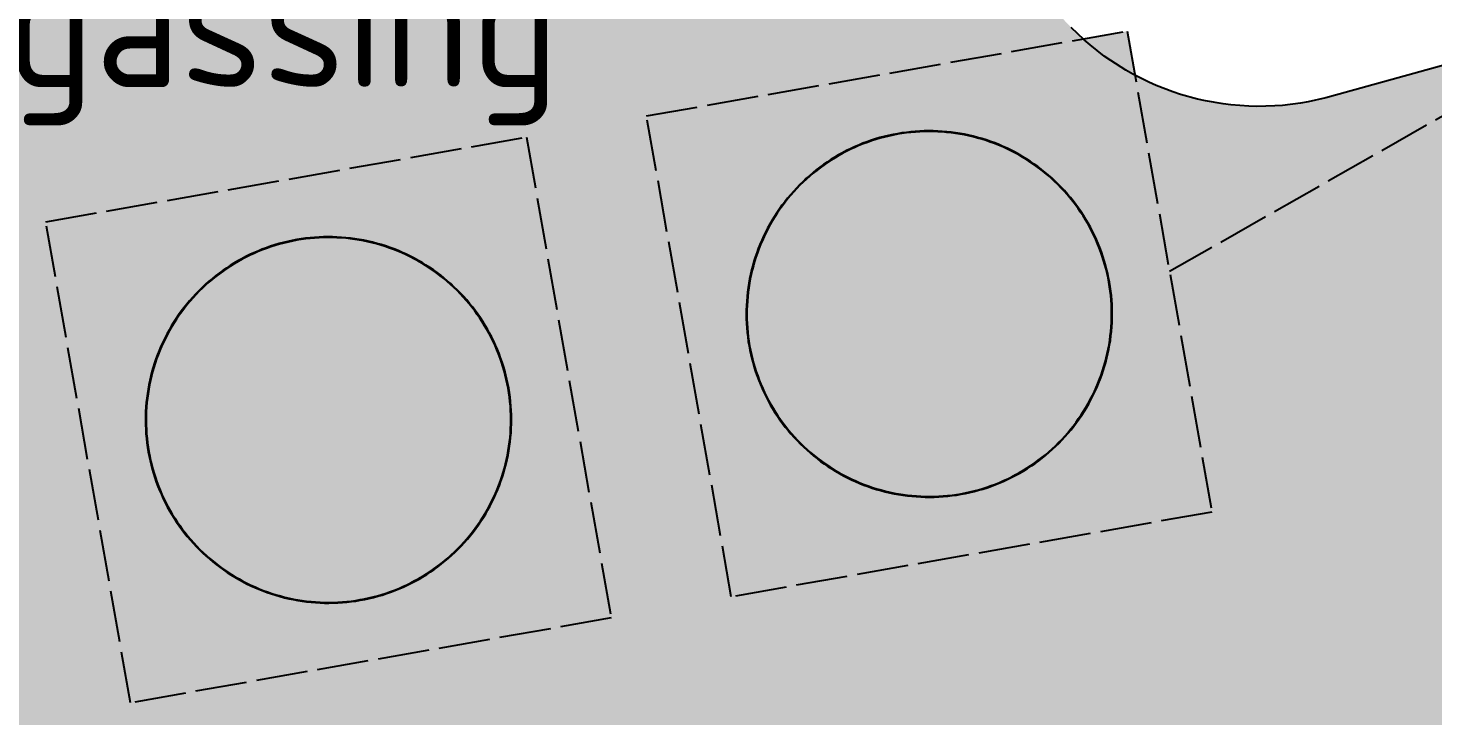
# Model space of a CAD drawing. Header units: metres. Extents: x 284000 to 318000, y 7632000 to 7666000.
# Drawn here: x 295981.3 to 296328, y 7647525.5 to 7647695.1 of the extents above; entities that cross this region are included whole.
import ezdxf
from ezdxf.enums import TextEntityAlignment as Align

# ---------------------------------------------------------------- set-up
doc = ezdxf.new("R2010")
doc.units = ezdxf.units.M
doc.header["$LTSCALE"] = 10
doc.linetypes.add('DASHED', pattern=[1.524, 1.27, -0.254])
for name, color, linetype in [('HV-D-OPSLAG', 51, 'Continuous'), ('HV-LEIDING', 1, 'Continuous'), ('HV-LNG', 1, 'Continuous'), ('HV-ONDERGROND', 8, 'Continuous'), ('HV-TEKST-02', 7, 'Continuous')]:
    doc.layers.add(name, color=color, linetype=linetype)
doc.styles.add('NLCS-ISO', font='NLCS-ISO.ttf')
picture_1 = doc.add_image_def('image1.jpg', size_in_pixel=(3400, 3400))

msp = doc.modelspace()

# ---------------------------------------------------------------- hatches: boundary and pattern name
at = {"layer": 'HV-D-OPSLAG', "true_color": 0xf1faee, "transparency": 33554534}
h = msp.add_hatch(color=51, dxfattribs=at)
h.dxf.hatch_style = 1
h.paths.add_polyline_path([(296252.54, 7647694.35), (296273.45, 7647575.76), (296154.86, 7647554.85), (296133.95, 7647673.44)])
h = msp.add_hatch(color=51, dxfattribs=at)
h.dxf.hatch_style = 1
h.paths.add_polyline_path([(296248.17, 7647632.44), (296247.96, 7647633.53), (296247.73, 7647634.61), (296247.47, 7647635.69), (296247.19, 7647636.76), (296246.88, 7647637.82), (296246.54, 7647638.88), (296246.17, 7647639.93), (296245.79, 7647640.97), (296245.37, 7647641.99), (296244.93, 7647643.01), (296244.47, 7647644.02), (296243.98, 7647645.01), (296243.47, 7647645.99), (296242.93, 7647646.96), (296242.37, 7647647.92), (296241.78, 7647648.86), (296241.18, 7647649.79), (296240.55, 7647650.7), (296239.9, 7647651.6), (296239.22, 7647652.48), (296238.53, 7647653.34), (296237.81, 7647654.19), (296237.07, 7647655.02), (296236.32, 7647655.83), (296235.54, 7647656.62), (296234.75, 7647657.39), (296233.93, 7647658.14), (296233.1, 7647658.87), (296232.25, 7647659.58), (296231.38, 7647660.27), (296230.5, 7647660.94), (296229.6, 7647661.59), (296228.68, 7647662.21), (296227.75, 7647662.82), (296226.81, 7647663.39), (296225.85, 7647663.95), (296224.88, 7647664.48), (296223.89, 7647664.99), (296222.89, 7647665.47), (296221.89, 7647665.93), (296220.87, 7647666.37), (296219.84, 7647666.77), (296218.8, 7647667.16), (296217.75, 7647667.52), (296216.69, 7647667.85), (296215.62, 7647668.15), (296214.55, 7647668.43), (296213.47, 7647668.69), (296212.39, 7647668.91), (296211.3, 7647669.11), (296210.2, 7647669.29), (296209.1, 7647669.43), (296208, 7647669.55), (296206.9, 7647669.64), (296205.79, 7647669.71), (296204.68, 7647669.75), (296203.57, 7647669.76), (296202.47, 7647669.74), (296201.36, 7647669.7), (296200.25, 7647669.62), (296199.15, 7647669.53), (296198.05, 7647669.4), (296196.95, 7647669.25), (296195.86, 7647669.07), (296194.77, 7647668.86), (296193.68, 7647668.63), (296192.61, 7647668.37), (296191.54, 7647668.09), (296190.47, 7647667.78), (296189.42, 7647667.44), (296188.37, 7647667.07), (296187.33, 7647666.69), (296186.3, 7647666.27), (296185.29, 7647665.83), (296184.28, 7647665.37), (296183.28, 7647664.88), (296182.3, 7647664.37), (296181.33, 7647663.83), (296180.38, 7647663.27), (296179.43, 7647662.68), (296178.51, 7647662.08), (296177.6, 7647661.45), (296176.7, 7647660.8), (296175.82, 7647660.12), (296174.96, 7647659.43), (296174.11, 7647658.71), (296173.28, 7647657.98), (296172.47, 7647657.22), (296171.68, 7647656.44), (296170.91, 7647655.65), (296170.16, 7647654.83), (296169.42, 7647654), (296168.71, 7647653.15), (296168.02, 7647652.28), (296167.35, 7647651.4), (296166.71, 7647650.5), (296166.08, 7647649.58), (296165.48, 7647648.65), (296164.9, 7647647.71), (296164.35, 7647646.75), (296163.81, 7647645.78), (296163.31, 7647644.79), (296162.82, 7647643.79), (296162.36, 7647642.79), (296161.93, 7647641.77), (296161.52, 7647640.74), (296161.14, 7647639.7), (296160.78, 7647638.65), (296160.45, 7647637.59), (296160.14, 7647636.52), (296159.86, 7647635.45), (296159.61, 7647634.37), (296159.38, 7647633.29), (296159.18, 7647632.2), (296159.01, 7647631.1), (296158.87, 7647630), (296158.75, 7647628.9), (296158.65, 7647627.8), (296158.59, 7647626.69), (296158.55, 7647625.58), (296158.54, 7647624.48), (296158.56, 7647623.37), (296158.6, 7647622.26), (296158.67, 7647621.15), (296158.77, 7647620.05), (296158.9, 7647618.95), (296159.05, 7647617.85), (296159.23, 7647616.76), (296159.43, 7647615.67), (296159.66, 7647614.58), (296159.92, 7647613.51), (296160.21, 7647612.44), (296160.52, 7647611.37), (296160.86, 7647610.32), (296161.22, 7647609.27), (296161.61, 7647608.23), (296162.03, 7647607.2), (296162.46, 7647606.19), (296162.93, 7647605.18), (296163.42, 7647604.19), (296163.93, 7647603.2), (296164.47, 7647602.23), (296165.03, 7647601.28), (296165.61, 7647600.34), (296166.22, 7647599.41), (296166.85, 7647598.5), (296167.5, 7647597.6), (296168.17, 7647596.72), (296168.87, 7647595.86), (296169.58, 7647595.01), (296170.32, 7647594.18), (296171.08, 7647593.37), (296171.85, 7647592.58), (296172.65, 7647591.81), (296173.46, 7647591.06), (296174.3, 7647590.32), (296175.15, 7647589.61), (296176.01, 7647588.92), (296176.9, 7647588.25), (296177.8, 7647587.61), (296178.71, 7647586.98), (296179.64, 7647586.38), (296180.59, 7647585.8), (296181.55, 7647585.25), (296182.52, 7647584.72), (296183.5, 7647584.21), (296184.5, 7647583.72), (296185.51, 7647583.27), (296186.53, 7647582.83), (296187.56, 7647582.42), (296188.6, 7647582.04), (296189.65, 7647581.68), (296190.71, 7647581.35), (296191.77, 7647581.04), (296192.85, 7647580.76), (296193.92, 7647580.51), (296195.01, 7647580.28), (296196.1, 7647580.08), (296197.19, 7647579.91), (296198.29, 7647579.77), (296199.39, 7647579.65), (296200.5, 7647579.55), (296201.61, 7647579.49), (296202.71, 7647579.45), (296203.82, 7647579.44), (296204.93, 7647579.46), (296206.04, 7647579.5), (296207.14, 7647579.57), (296208.25, 7647579.67), (296209.35, 7647579.8), (296210.45, 7647579.95), (296211.54, 7647580.13), (296212.63, 7647580.33), (296213.71, 7647580.57), (296214.79, 7647580.82), (296215.86, 7647581.11), (296216.92, 7647581.42), (296217.98, 7647581.76), (296219.03, 7647582.12), (296220.06, 7647582.51), (296221.09, 7647582.93), (296222.11, 7647583.37), (296223.12, 7647583.83), (296224.11, 7647584.32), (296225.09, 7647584.83), (296226.06, 7647585.37), (296227.02, 7647585.93), (296227.96, 7647586.51), (296228.89, 7647587.12), (296229.8, 7647587.75), (296230.7, 7647588.4), (296231.58, 7647589.07), (296232.44, 7647589.77), (296233.29, 7647590.49), (296234.12, 7647591.22), (296234.93, 7647591.98), (296235.72, 7647592.75), (296236.49, 7647593.55), (296237.24, 7647594.36), (296237.97, 7647595.2), (296238.68, 7647596.05), (296239.37, 7647596.91), (296240.04, 7647597.8), (296240.69, 7647598.7), (296241.31, 7647599.61), (296241.92, 7647600.54), (296242.49, 7647601.49), (296243.05, 7647602.45), (296243.58, 7647603.42), (296244.09, 7647604.41), (296244.57, 7647605.4), (296245.03, 7647606.41), (296245.47, 7647607.43), (296245.87, 7647608.46), (296246.26, 7647609.5), (296246.61, 7647610.55), (296246.95, 7647611.61), (296247.25, 7647612.67), (296247.53, 7647613.75), (296247.79, 7647614.82), (296248.01, 7647615.91), (296248.21, 7647617), (296248.38, 7647618.09), (296248.53, 7647619.19), (296248.65, 7647620.29), (296248.74, 7647621.4), (296248.81, 7647622.51), (296248.84, 7647623.61), (296248.86, 7647624.72), (296248.84, 7647625.83), (296248.79, 7647626.94), (296248.72, 7647628.04), (296248.63, 7647629.15), (296248.5, 7647630.25), (296248.35, 7647631.35)])
h = msp.add_hatch(color=51, dxfattribs=at)
h.dxf.hatch_style = 1
h.paths.add_polyline_path([(296104.3, 7647668.21), (296125.21, 7647549.62), (296006.62, 7647528.71), (295985.71, 7647647.3)])
h = msp.add_hatch(color=51, dxfattribs=at)
h.dxf.hatch_style = 1
h.paths.add_polyline_path([(296099.93, 7647606.3), (296099.73, 7647607.39), (296099.49, 7647608.47), (296099.23, 7647609.55), (296098.95, 7647610.62), (296098.64, 7647611.69), (296098.3, 7647612.74), (296097.94, 7647613.79), (296097.55, 7647614.83), (296097.13, 7647615.85), (296096.69, 7647616.87), (296096.23, 7647617.88), (296095.74, 7647618.87), (296095.23, 7647619.86), (296094.69, 7647620.83), (296094.13, 7647621.78), (296093.55, 7647622.72), (296092.94, 7647623.65), (296092.31, 7647624.56), (296091.66, 7647625.46), (296090.98, 7647626.34), (296090.29, 7647627.2), (296089.57, 7647628.05), (296088.84, 7647628.88), (296088.08, 7647629.69), (296087.3, 7647630.48), (296086.51, 7647631.25), (296085.69, 7647632), (296084.86, 7647632.73), (296084.01, 7647633.45), (296083.15, 7647634.14), (296082.26, 7647634.8), (296081.36, 7647635.45), (296080.45, 7647636.08), (296079.51, 7647636.68), (296078.57, 7647637.26), (296077.61, 7647637.81), (296076.64, 7647638.34), (296075.65, 7647638.85), (296074.66, 7647639.33), (296073.65, 7647639.79), (296072.63, 7647640.23), (296071.6, 7647640.64), (296070.56, 7647641.02), (296069.51, 7647641.38), (296068.45, 7647641.71), (296067.39, 7647642.01), (296066.31, 7647642.29), (296065.23, 7647642.55), (296064.15, 7647642.77), (296063.06, 7647642.97), (296061.96, 7647643.15), (296060.87, 7647643.29), (296059.76, 7647643.41), (296058.66, 7647643.5), (296057.55, 7647643.57), (296056.45, 7647643.61), (296055.34, 7647643.62), (296054.23, 7647643.6), (296053.12, 7647643.56), (296052.02, 7647643.49), (296050.91, 7647643.39), (296049.81, 7647643.26), (296048.71, 7647643.11), (296047.62, 7647642.93), (296046.53, 7647642.73), (296045.45, 7647642.49), (296044.37, 7647642.23), (296043.3, 7647641.95), (296042.23, 7647641.64), (296041.18, 7647641.3), (296040.13, 7647640.94), (296039.09, 7647640.55), (296038.07, 7647640.13), (296037.05, 7647639.69), (296036.04, 7647639.23), (296035.05, 7647638.74), (296034.06, 7647638.23), (296033.09, 7647637.69), (296032.14, 7647637.13), (296031.2, 7647636.55), (296030.27, 7647635.94), (296029.36, 7647635.31), (296028.46, 7647634.66), (296027.58, 7647633.98), (296026.72, 7647633.29), (296025.87, 7647632.57), (296025.04, 7647631.84), (296024.23, 7647631.08), (296023.44, 7647630.3), (296022.67, 7647629.51), (296021.92, 7647628.69), (296021.19, 7647627.86), (296020.47, 7647627.01), (296019.78, 7647626.15), (296019.12, 7647625.26), (296018.47, 7647624.36), (296017.84, 7647623.45), (296017.24, 7647622.52), (296016.66, 7647621.57), (296016.11, 7647620.61), (296015.58, 7647619.64), (296015.07, 7647618.65), (296014.59, 7647617.66), (296014.13, 7647616.65), (296013.69, 7647615.63), (296013.28, 7647614.6), (296012.9, 7647613.56), (296012.54, 7647612.51), (296012.21, 7647611.45), (296011.91, 7647610.39), (296011.63, 7647609.31), (296011.37, 7647608.23), (296011.15, 7647607.15), (296010.95, 7647606.06), (296010.77, 7647604.96), (296010.63, 7647603.87), (296010.51, 7647602.76), (296010.42, 7647601.66), (296010.35, 7647600.55), (296010.31, 7647599.45), (296010.3, 7647598.34), (296010.32, 7647597.23), (296010.36, 7647596.12), (296010.43, 7647595.02), (296010.53, 7647593.91), (296010.66, 7647592.81), (296010.81, 7647591.71), (296010.99, 7647590.62), (296011.19, 7647589.53), (296011.43, 7647588.45), (296011.69, 7647587.37), (296011.97, 7647586.3), (296012.28, 7647585.23), (296012.62, 7647584.18), (296012.98, 7647583.13), (296013.37, 7647582.09), (296013.79, 7647581.07), (296014.23, 7647580.05), (296014.69, 7647579.04), (296015.18, 7647578.05), (296015.69, 7647577.06), (296016.23, 7647576.09), (296016.79, 7647575.14), (296017.37, 7647574.2), (296017.98, 7647573.27), (296018.61, 7647572.36), (296019.26, 7647571.46), (296019.94, 7647570.58), (296020.63, 7647569.72), (296021.35, 7647568.87), (296022.08, 7647568.04), (296022.84, 7647567.23), (296023.62, 7647566.44), (296024.41, 7647565.67), (296025.23, 7647564.92), (296026.06, 7647564.19), (296026.91, 7647563.47), (296027.77, 7647562.78), (296028.66, 7647562.12), (296029.56, 7647561.47), (296030.47, 7647560.84), (296031.4, 7647560.24), (296032.35, 7647559.66), (296033.31, 7647559.11), (296034.28, 7647558.58), (296035.27, 7647558.07), (296036.26, 7647557.59), (296037.27, 7647557.13), (296038.29, 7647556.69), (296039.32, 7647556.28), (296040.36, 7647555.9), (296041.41, 7647555.54), (296042.47, 7647555.21), (296043.53, 7647554.91), (296044.61, 7647554.63), (296045.69, 7647554.37), (296046.77, 7647554.15), (296047.86, 7647553.95), (296048.96, 7647553.77), (296050.05, 7647553.63), (296051.16, 7647553.51), (296052.26, 7647553.42), (296053.37, 7647553.35), (296054.47, 7647553.31), (296055.58, 7647553.3), (296056.69, 7647553.32), (296057.8, 7647553.36), (296058.9, 7647553.43), (296060.01, 7647553.53), (296061.11, 7647553.66), (296062.21, 7647553.81), (296063.3, 7647553.99), (296064.39, 7647554.19), (296065.47, 7647554.43), (296066.55, 7647554.69), (296067.62, 7647554.97), (296068.69, 7647555.28), (296069.74, 7647555.62), (296070.79, 7647555.98), (296071.83, 7647556.37), (296072.85, 7647556.79), (296073.87, 7647557.23), (296074.88, 7647557.69), (296075.87, 7647558.18), (296076.86, 7647558.69), (296077.83, 7647559.23), (296078.78, 7647559.79), (296079.72, 7647560.37), (296080.65, 7647560.98), (296081.56, 7647561.61), (296082.46, 7647562.26), (296083.34, 7647562.94), (296084.2, 7647563.63), (296085.05, 7647564.35), (296085.88, 7647565.08), (296086.69, 7647565.84), (296087.48, 7647566.62), (296088.25, 7647567.41), (296089, 7647568.23), (296089.73, 7647569.06), (296090.45, 7647569.91), (296091.14, 7647570.77), (296091.8, 7647571.66), (296092.45, 7647572.56), (296093.08, 7647573.47), (296093.68, 7647574.41), (296094.26, 7647575.35), (296094.81, 7647576.31), (296095.34, 7647577.28), (296095.85, 7647578.27), (296096.33, 7647579.26), (296096.79, 7647580.27), (296097.23, 7647581.29), (296097.64, 7647582.32), (296098.02, 7647583.36), (296098.38, 7647584.41), (296098.71, 7647585.47), (296099.01, 7647586.53), (296099.29, 7647587.61), (296099.55, 7647588.69), (296099.77, 7647589.77), (296099.97, 7647590.86), (296100.15, 7647591.96), (296100.29, 7647593.05), (296100.41, 7647594.16), (296100.5, 7647595.26), (296100.57, 7647596.37), (296100.61, 7647597.47), (296100.62, 7647598.58), (296100.6, 7647599.69), (296100.56, 7647600.8), (296100.49, 7647601.9), (296100.39, 7647603.01), (296100.26, 7647604.11), (296100.11, 7647605.21)])
at = {"layer": 'HV-LNG', "true_color": 0xef233c, "transparency": 33554534}
h = msp.add_hatch(color=1, dxfattribs=at)
h.dxf.hatch_style = 1
h.paths.add_polyline_path([(296446.75, 7648095.43), (295458.5, 7647921.17), (295559.57, 7647347.98), (296547.82, 7647522.24), (296510.18, 7647735.71), (296302.48, 7647678.14), (296301.52, 7647677.9), (296297.21, 7647676.93), (296295.27, 7647676.6), (296290.89, 7647676.05), (296288.93, 7647675.91), (296284.51, 7647675.8), (296282.54, 7647675.85), (296278.14, 7647676.17), (296276.18, 7647676.41), (296271.83, 7647677.16), (296269.91, 7647677.59), (296265.65, 7647678.77), (296263.78, 7647679.39), (296259.66, 7647680.97), (296257.86, 7647681.77), (296253.92, 7647683.76), (296252.2, 7647684.73), (296248.47, 7647687.09), (296246.86, 7647688.22), (296243.38, 7647690.94), (296241.89, 7647692.22), (296238.69, 7647695.27), (296237.33, 7647696.69), (296234.44, 7647700.03), (296233.23, 7647701.59), (296230.69, 7647705.2), (296229.63, 7647706.86), (296227.45, 7647710.7), (296226.57, 7647712.46), (296224.78, 7647716.5), (296224.07, 7647718.33), (296222.68, 7647722.53), (296222.15, 7647724.42), (296221.18, 7647728.73), (296220.85, 7647730.67), (296220.3, 7647735.06), (296220.16, 7647737.02), (296220.05, 7647741.43), (296220.09, 7647743.4), (296220.42, 7647747.81), (296220.66, 7647749.76), (296221.41, 7647754.11), (296221.84, 7647756.04), (296223.02, 7647760.29), (296223.64, 7647762.16), (296225.22, 7647766.28), (296226.02, 7647768.08), (296228, 7647772.03), (296228.97, 7647773.74), (296231.34, 7647777.48), (296232.47, 7647779.09), (296235.18, 7647782.57), (296236.47, 7647784.06), (296239.51, 7647787.26), (296240.94, 7647788.62), (296244.28, 7647791.51), (296245.83, 7647792.72), (296249.44, 7647795.26), (296251.11, 7647796.32), (296254.95, 7647798.49), (296256.71, 7647799.38), (296260.74, 7647801.17), (296262.58, 7647801.88), (296266.77, 7647803.27), (296267.72, 7647803.56), (296487.48, 7647864.47)])
h = msp.add_hatch(color=1, dxfattribs=at)
h.dxf.hatch_style = 1
h.paths.add_polyline_path([(296248.01, 7647632.41), (296247.81, 7647633.5), (296247.58, 7647634.58), (296247.32, 7647635.65), (296247.04, 7647636.72), (296246.72, 7647637.78), (296246.39, 7647638.83), (296246.03, 7647639.87), (296245.64, 7647640.91), (296245.23, 7647641.93), (296244.79, 7647642.95), (296244.32, 7647643.95), (296243.84, 7647644.94), (296243.33, 7647645.92), (296242.79, 7647646.89), (296242.23, 7647647.84), (296241.65, 7647648.78), (296241.05, 7647649.7), (296240.42, 7647650.61), (296239.77, 7647651.5), (296239.1, 7647652.38), (296238.41, 7647653.24), (296237.69, 7647654.08), (296236.96, 7647654.91), (296236.2, 7647655.72), (296235.43, 7647656.5), (296234.64, 7647657.27), (296233.83, 7647658.02), (296233, 7647658.75), (296232.15, 7647659.46), (296231.29, 7647660.15), (296230.41, 7647660.82), (296229.51, 7647661.46), (296228.6, 7647662.08), (296227.67, 7647662.68), (296226.73, 7647663.26), (296225.77, 7647663.81), (296224.8, 7647664.34), (296223.82, 7647664.85), (296222.83, 7647665.33), (296221.82, 7647665.79), (296220.81, 7647666.22), (296219.78, 7647666.63), (296218.74, 7647667.01), (296217.7, 7647667.37), (296216.64, 7647667.7), (296215.58, 7647668), (296214.51, 7647668.28), (296213.44, 7647668.53), (296212.36, 7647668.76), (296211.27, 7647668.96), (296210.18, 7647669.13), (296209.08, 7647669.27), (296207.99, 7647669.39), (296206.89, 7647669.49), (296205.78, 7647669.55), (296204.68, 7647669.59), (296203.58, 7647669.6), (296202.47, 7647669.58), (296201.37, 7647669.54), (296200.27, 7647669.47), (296199.17, 7647669.37), (296198.07, 7647669.24), (296196.97, 7647669.09), (296195.88, 7647668.91), (296194.8, 7647668.71), (296193.72, 7647668.48), (296192.64, 7647668.22), (296191.58, 7647667.94), (296190.52, 7647667.62), (296189.47, 7647667.29), (296188.42, 7647666.93), (296187.39, 7647666.54), (296186.36, 7647666.13), (296185.35, 7647665.69), (296184.35, 7647665.23), (296183.36, 7647664.74), (296182.38, 7647664.23), (296181.41, 7647663.69), (296180.46, 7647663.13), (296179.52, 7647662.55), (296178.6, 7647661.95), (296177.69, 7647661.32), (296176.79, 7647660.67), (296175.92, 7647660), (296175.06, 7647659.31), (296174.21, 7647658.59), (296173.39, 7647657.86), (296172.58, 7647657.1), (296171.79, 7647656.33), (296171.02, 7647655.54), (296170.27, 7647654.73), (296169.54, 7647653.9), (296168.83, 7647653.05), (296168.15, 7647652.19), (296167.48, 7647651.31), (296166.84, 7647650.41), (296166.21, 7647649.5), (296165.61, 7647648.57), (296165.04, 7647647.63), (296164.48, 7647646.67), (296163.95, 7647645.7), (296163.45, 7647644.72), (296162.97, 7647643.73), (296162.51, 7647642.72), (296162.08, 7647641.71), (296161.67, 7647640.68), (296161.29, 7647639.64), (296160.93, 7647638.6), (296160.6, 7647637.54), (296160.3, 7647636.48), (296160.02, 7647635.41), (296159.76, 7647634.34), (296159.54, 7647633.26), (296159.34, 7647632.17), (296159.17, 7647631.08), (296159.02, 7647629.99), (296158.9, 7647628.89), (296158.81, 7647627.79), (296158.75, 7647626.68), (296158.71, 7647625.58), (296158.7, 7647624.48), (296158.71, 7647623.37), (296158.76, 7647622.27), (296158.83, 7647621.17), (296158.93, 7647620.07), (296159.05, 7647618.97), (296159.2, 7647617.87), (296159.38, 7647616.78), (296159.59, 7647615.7), (296159.82, 7647614.62), (296160.08, 7647613.55), (296160.36, 7647612.48), (296160.67, 7647611.42), (296161.01, 7647610.37), (296161.37, 7647609.32), (296161.76, 7647608.29), (296162.17, 7647607.26), (296162.61, 7647606.25), (296163.07, 7647605.25), (296163.56, 7647604.26), (296164.07, 7647603.28), (296164.6, 7647602.31), (296165.16, 7647601.36), (296165.75, 7647600.42), (296166.35, 7647599.5), (296166.98, 7647598.59), (296167.63, 7647597.69), (296168.3, 7647596.82), (296168.99, 7647595.96), (296169.7, 7647595.11), (296170.44, 7647594.29), (296171.19, 7647593.48), (296171.97, 7647592.69), (296172.76, 7647591.92), (296173.57, 7647591.17), (296174.4, 7647590.44), (296175.25, 7647589.74), (296176.11, 7647589.05), (296176.99, 7647588.38), (296177.89, 7647587.74), (296178.8, 7647587.11), (296179.73, 7647586.51), (296180.67, 7647585.94), (296181.62, 7647585.38), (296182.59, 7647584.85), (296183.58, 7647584.35), (296184.57, 7647583.87), (296185.57, 7647583.41), (296186.59, 7647582.98), (296187.62, 7647582.57), (296188.65, 7647582.19), (296189.7, 7647581.83), (296190.75, 7647581.5), (296191.81, 7647581.2), (296192.88, 7647580.92), (296193.96, 7647580.67), (296195.04, 7647580.44), (296196.13, 7647580.24), (296197.22, 7647580.07), (296198.31, 7647579.92), (296199.41, 7647579.8), (296200.51, 7647579.71), (296201.61, 7647579.65), (296202.72, 7647579.61), (296203.82, 7647579.6), (296204.93, 7647579.62), (296206.03, 7647579.66), (296207.13, 7647579.73), (296208.23, 7647579.83), (296209.33, 7647579.95), (296210.42, 7647580.1), (296211.51, 7647580.28), (296212.6, 7647580.49), (296213.68, 7647580.72), (296214.75, 7647580.98), (296215.82, 7647581.26), (296216.88, 7647581.57), (296217.93, 7647581.91), (296218.97, 7647582.27), (296220.01, 7647582.66), (296221.03, 7647583.07), (296222.05, 7647583.51), (296223.05, 7647583.97), (296224.04, 7647584.46), (296225.02, 7647584.97), (296225.99, 7647585.51), (296226.94, 7647586.06), (296227.88, 7647586.65), (296228.8, 7647587.25), (296229.71, 7647587.88), (296230.6, 7647588.53), (296231.48, 7647589.2), (296232.34, 7647589.89), (296233.18, 7647590.6), (296234.01, 7647591.34), (296234.82, 7647592.09), (296235.6, 7647592.87), (296236.37, 7647593.66), (296237.12, 7647594.47), (296237.85, 7647595.3), (296238.56, 7647596.15), (296239.25, 7647597.01), (296239.92, 7647597.89), (296240.56, 7647598.79), (296241.18, 7647599.7), (296241.78, 7647600.63), (296242.36, 7647601.57), (296242.91, 7647602.52), (296243.44, 7647603.49), (296243.95, 7647604.48), (296244.43, 7647605.47), (296244.89, 7647606.47), (296245.32, 7647607.49), (296245.73, 7647608.52), (296246.11, 7647609.55), (296246.47, 7647610.6), (296246.8, 7647611.65), (296247.1, 7647612.71), (296247.38, 7647613.78), (296247.63, 7647614.86), (296247.86, 7647615.94), (296248.06, 7647617.03), (296248.23, 7647618.12), (296248.37, 7647619.21), (296248.49, 7647620.31), (296248.59, 7647621.41), (296248.65, 7647622.51), (296248.69, 7647623.62), (296248.7, 7647624.72), (296248.68, 7647625.83), (296248.64, 7647626.93), (296248.57, 7647628.03), (296248.47, 7647629.13), (296248.34, 7647630.23), (296248.19, 7647631.32)])
h = msp.add_hatch(color=1, dxfattribs=at)
h.dxf.hatch_style = 1
h.paths.add_polyline_path([(296099.78, 7647606.27), (296099.57, 7647607.36), (296099.34, 7647608.44), (296099.08, 7647609.51), (296098.8, 7647610.58), (296098.49, 7647611.64), (296098.15, 7647612.69), (296097.79, 7647613.74), (296097.4, 7647614.77), (296096.99, 7647615.79), (296096.55, 7647616.81), (296096.09, 7647617.81), (296095.6, 7647618.8), (296095.09, 7647619.78), (296094.55, 7647620.75), (296093.99, 7647621.7), (296093.41, 7647622.64), (296092.81, 7647623.56), (296092.18, 7647624.47), (296091.53, 7647625.36), (296090.86, 7647626.24), (296090.17, 7647627.1), (296089.45, 7647627.95), (296088.72, 7647628.77), (296087.97, 7647629.58), (296087.19, 7647630.37), (296086.4, 7647631.14), (296085.59, 7647631.89), (296084.76, 7647632.61), (296083.91, 7647633.32), (296083.05, 7647634.01), (296082.17, 7647634.68), (296081.27, 7647635.32), (296080.36, 7647635.94), (296079.43, 7647636.54), (296078.49, 7647637.12), (296077.53, 7647637.67), (296076.56, 7647638.2), (296075.58, 7647638.71), (296074.59, 7647639.19), (296073.58, 7647639.65), (296072.57, 7647640.08), (296071.54, 7647640.49), (296070.5, 7647640.87), (296069.46, 7647641.23), (296068.41, 7647641.56), (296067.34, 7647641.86), (296066.27, 7647642.14), (296065.2, 7647642.39), (296064.12, 7647642.62), (296063.03, 7647642.82), (296061.94, 7647642.99), (296060.85, 7647643.14), (296059.75, 7647643.26), (296058.65, 7647643.35), (296057.55, 7647643.41), (296056.44, 7647643.45), (296055.34, 7647643.46), (296054.23, 7647643.44), (296053.13, 7647643.4), (296052.03, 7647643.33), (296050.93, 7647643.23), (296049.83, 7647643.11), (296048.74, 7647642.95), (296047.65, 7647642.78), (296046.56, 7647642.57), (296045.48, 7647642.34), (296044.41, 7647642.08), (296043.34, 7647641.8), (296042.28, 7647641.49), (296041.23, 7647641.15), (296040.18, 7647640.79), (296039.15, 7647640.4), (296038.13, 7647639.99), (296037.11, 7647639.55), (296036.11, 7647639.09), (296035.12, 7647638.6), (296034.14, 7647638.09), (296033.17, 7647637.55), (296032.22, 7647636.99), (296031.28, 7647636.41), (296030.36, 7647635.81), (296029.45, 7647635.18), (296028.55, 7647634.53), (296027.68, 7647633.86), (296026.82, 7647633.17), (296025.97, 7647632.45), (296025.15, 7647631.72), (296024.34, 7647630.97), (296023.55, 7647630.19), (296022.78, 7647629.4), (296022.03, 7647628.59), (296021.31, 7647627.76), (296020.6, 7647626.91), (296019.91, 7647626.05), (296019.24, 7647625.17), (296018.6, 7647624.27), (296017.98, 7647623.36), (296017.38, 7647622.43), (296016.8, 7647621.49), (296016.25, 7647620.53), (296015.72, 7647619.56), (296015.21, 7647618.58), (296014.73, 7647617.59), (296014.27, 7647616.58), (296013.84, 7647615.57), (296013.43, 7647614.54), (296013.05, 7647613.5), (296012.69, 7647612.46), (296012.36, 7647611.41), (296012.06, 7647610.34), (296011.78, 7647609.28), (296011.53, 7647608.2), (296011.3, 7647607.12), (296011.1, 7647606.03), (296010.93, 7647604.94), (296010.78, 7647603.85), (296010.66, 7647602.75), (296010.57, 7647601.65), (296010.51, 7647600.55), (296010.47, 7647599.44), (296010.46, 7647598.34), (296010.48, 7647597.23), (296010.52, 7647596.13), (296010.59, 7647595.03), (296010.69, 7647593.93), (296010.81, 7647592.83), (296010.97, 7647591.74), (296011.14, 7647590.65), (296011.35, 7647589.56), (296011.58, 7647588.48), (296011.84, 7647587.41), (296012.12, 7647586.34), (296012.43, 7647585.28), (296012.77, 7647584.23), (296013.13, 7647583.18), (296013.52, 7647582.15), (296013.93, 7647581.13), (296014.37, 7647580.11), (296014.83, 7647579.11), (296015.32, 7647578.12), (296015.83, 7647577.14), (296016.37, 7647576.17), (296016.93, 7647575.22), (296017.51, 7647574.28), (296018.11, 7647573.36), (296018.74, 7647572.45), (296019.39, 7647571.56), (296020.06, 7647570.68), (296020.75, 7647569.82), (296021.47, 7647568.97), (296022.2, 7647568.15), (296022.95, 7647567.34), (296023.73, 7647566.55), (296024.52, 7647565.78), (296025.33, 7647565.03), (296026.16, 7647564.31), (296027.01, 7647563.6), (296027.87, 7647562.91), (296028.75, 7647562.24), (296029.65, 7647561.6), (296030.56, 7647560.98), (296031.49, 7647560.38), (296032.43, 7647559.8), (296033.39, 7647559.25), (296034.36, 7647558.72), (296035.34, 7647558.21), (296036.33, 7647557.73), (296037.34, 7647557.27), (296038.35, 7647556.84), (296039.38, 7647556.43), (296040.42, 7647556.05), (296041.46, 7647555.69), (296042.51, 7647555.36), (296043.58, 7647555.06), (296044.64, 7647554.78), (296045.72, 7647554.53), (296046.8, 7647554.3), (296047.89, 7647554.1), (296048.98, 7647553.93), (296050.07, 7647553.78), (296051.17, 7647553.66), (296052.27, 7647553.57), (296053.37, 7647553.51), (296054.48, 7647553.47), (296055.58, 7647553.46), (296056.69, 7647553.48), (296057.79, 7647553.52), (296058.89, 7647553.59), (296059.99, 7647553.69), (296061.09, 7647553.81), (296062.18, 7647553.97), (296063.27, 7647554.14), (296064.36, 7647554.35), (296065.44, 7647554.58), (296066.51, 7647554.84), (296067.58, 7647555.12), (296068.64, 7647555.43), (296069.69, 7647555.77), (296070.74, 7647556.13), (296071.77, 7647556.52), (296072.79, 7647556.93), (296073.81, 7647557.37), (296074.81, 7647557.83), (296075.8, 7647558.32), (296076.78, 7647558.83), (296077.75, 7647559.37), (296078.7, 7647559.93), (296079.64, 7647560.51), (296080.56, 7647561.11), (296081.47, 7647561.74), (296082.36, 7647562.39), (296083.24, 7647563.06), (296084.1, 7647563.75), (296084.95, 7647564.47), (296085.77, 7647565.2), (296086.58, 7647565.95), (296087.37, 7647566.73), (296088.14, 7647567.52), (296088.88, 7647568.33), (296089.61, 7647569.16), (296090.32, 7647570.01), (296091.01, 7647570.87), (296091.68, 7647571.75), (296092.32, 7647572.65), (296092.94, 7647573.56), (296093.54, 7647574.49), (296094.12, 7647575.43), (296094.67, 7647576.39), (296095.2, 7647577.36), (296095.71, 7647578.34), (296096.19, 7647579.33), (296096.65, 7647580.34), (296097.08, 7647581.35), (296097.49, 7647582.38), (296097.87, 7647583.42), (296098.23, 7647584.46), (296098.56, 7647585.51), (296098.86, 7647586.58), (296099.14, 7647587.65), (296099.39, 7647588.72), (296099.62, 7647589.8), (296099.82, 7647590.89), (296099.99, 7647591.98), (296100.14, 7647593.07), (296100.26, 7647594.17), (296100.35, 7647595.27), (296100.41, 7647596.37), (296100.45, 7647597.48), (296100.46, 7647598.58), (296100.44, 7647599.69), (296100.4, 7647600.79), (296100.33, 7647601.89), (296100.23, 7647602.99), (296100.11, 7647604.09), (296099.95, 7647605.18)])

# ---------------------------------------------------------------- linework, layer by layer
at = {"layer": 'HV-D-OPSLAG', "linetype": 'DASHED'}
for points in [[(296252.54, 7647694.35), (296273.45, 7647575.76), (296154.86, 7647554.85), (296133.95, 7647673.44), (296252.54, 7647694.35)], [(296104.3, 7647668.21), (296125.21, 7647549.62), (296006.62, 7647528.71), (295985.71, 7647647.3), (296104.3, 7647668.21)]]:
    msp.add_lwpolyline(points, close=True, dxfattribs=at)
at = {"layer": 'HV-D-OPSLAG'}
for points in [[(296248.17, 7647632.44), (296247.96, 7647633.53), (296247.73, 7647634.61), (296247.47, 7647635.69), (296247.19, 7647636.76), (296246.88, 7647637.82), (296246.54, 7647638.88), (296246.17, 7647639.93), (296245.79, 7647640.97), (296245.37, 7647641.99), (296244.93, 7647643.01), (296244.47, 7647644.02), (296243.98, 7647645.01), (296243.47, 7647645.99), (296242.93, 7647646.96), (296242.37, 7647647.92), (296241.78, 7647648.86), (296241.18, 7647649.79), (296240.55, 7647650.7), (296239.9, 7647651.6), (296239.22, 7647652.48), (296238.53, 7647653.34), (296237.81, 7647654.19), (296237.07, 7647655.02), (296236.32, 7647655.83), (296235.54, 7647656.62), (296234.75, 7647657.39), (296233.93, 7647658.14), (296233.1, 7647658.87), (296232.25, 7647659.58), (296231.38, 7647660.27), (296230.5, 7647660.94), (296229.6, 7647661.59), (296228.68, 7647662.21), (296227.75, 7647662.82), (296226.81, 7647663.39), (296225.85, 7647663.95), (296224.88, 7647664.48), (296223.89, 7647664.99), (296222.89, 7647665.47), (296221.89, 7647665.93), (296220.87, 7647666.37), (296219.84, 7647666.77), (296218.8, 7647667.16), (296217.75, 7647667.52), (296216.69, 7647667.85), (296215.62, 7647668.15), (296214.55, 7647668.43), (296213.47, 7647668.69), (296212.39, 7647668.91), (296211.3, 7647669.11), (296210.2, 7647669.29), (296209.1, 7647669.43), (296208, 7647669.55), (296206.9, 7647669.64), (296205.79, 7647669.71), (296204.68, 7647669.75), (296203.57, 7647669.76), (296202.47, 7647669.74), (296201.36, 7647669.7), (296200.25, 7647669.62), (296199.15, 7647669.53), (296198.05, 7647669.4), (296196.95, 7647669.25), (296195.86, 7647669.07), (296194.77, 7647668.86), (296193.68, 7647668.63), (296192.61, 7647668.37), (296191.54, 7647668.09), (296190.47, 7647667.78), (296189.42, 7647667.44), (296188.37, 7647667.07), (296187.33, 7647666.69), (296186.3, 7647666.27), (296185.29, 7647665.83), (296184.28, 7647665.37), (296183.28, 7647664.88), (296182.3, 7647664.37), (296181.33, 7647663.83), (296180.38, 7647663.27), (296179.43, 7647662.68), (296178.51, 7647662.08), (296177.6, 7647661.45), (296176.7, 7647660.8), (296175.82, 7647660.12), (296174.96, 7647659.43), (296174.11, 7647658.71), (296173.28, 7647657.98), (296172.47, 7647657.22), (296171.68, 7647656.44), (296170.91, 7647655.65), (296170.16, 7647654.83), (296169.42, 7647654), (296168.71, 7647653.15), (296168.02, 7647652.28), (296167.35, 7647651.4), (296166.71, 7647650.5), (296166.08, 7647649.58), (296165.48, 7647648.65), (296164.9, 7647647.71), (296164.35, 7647646.75), (296163.81, 7647645.78), (296163.31, 7647644.79), (296162.82, 7647643.79), (296162.36, 7647642.79), (296161.93, 7647641.77), (296161.52, 7647640.74), (296161.14, 7647639.7), (296160.78, 7647638.65), (296160.45, 7647637.59), (296160.14, 7647636.52), (296159.86, 7647635.45), (296159.61, 7647634.37), (296159.38, 7647633.29), (296159.18, 7647632.2), (296159.01, 7647631.1), (296158.87, 7647630), (296158.75, 7647628.9), (296158.65, 7647627.8), (296158.59, 7647626.69), (296158.55, 7647625.58), (296158.54, 7647624.48), (296158.56, 7647623.37), (296158.6, 7647622.26), (296158.67, 7647621.15), (296158.77, 7647620.05), (296158.9, 7647618.95), (296159.05, 7647617.85), (296159.23, 7647616.76), (296159.43, 7647615.67), (296159.66, 7647614.58), (296159.92, 7647613.51), (296160.21, 7647612.44), (296160.52, 7647611.37), (296160.86, 7647610.32), (296161.22, 7647609.27), (296161.61, 7647608.23), (296162.03, 7647607.2), (296162.46, 7647606.19), (296162.93, 7647605.18), (296163.42, 7647604.19), (296163.93, 7647603.2), (296164.47, 7647602.23), (296165.03, 7647601.28), (296165.61, 7647600.34), (296166.22, 7647599.41), (296166.85, 7647598.5), (296167.5, 7647597.6), (296168.17, 7647596.72), (296168.87, 7647595.86), (296169.58, 7647595.01), (296170.32, 7647594.18), (296171.08, 7647593.37), (296171.85, 7647592.58), (296172.65, 7647591.81), (296173.46, 7647591.06), (296174.3, 7647590.32), (296175.15, 7647589.61), (296176.01, 7647588.92), (296176.9, 7647588.25), (296177.8, 7647587.61), (296178.71, 7647586.98), (296179.64, 7647586.38), (296180.59, 7647585.8), (296181.55, 7647585.25), (296182.52, 7647584.72), (296183.5, 7647584.21), (296184.5, 7647583.72), (296185.51, 7647583.27), (296186.53, 7647582.83), (296187.56, 7647582.42), (296188.6, 7647582.04), (296189.65, 7647581.68), (296190.71, 7647581.35), (296191.77, 7647581.04), (296192.85, 7647580.76), (296193.92, 7647580.51), (296195.01, 7647580.28), (296196.1, 7647580.08), (296197.19, 7647579.91), (296198.29, 7647579.77), (296199.39, 7647579.65), (296200.5, 7647579.55), (296201.61, 7647579.49), (296202.71, 7647579.45), (296203.82, 7647579.44), (296204.93, 7647579.46), (296206.04, 7647579.5), (296207.14, 7647579.57), (296208.25, 7647579.67), (296209.35, 7647579.8), (296210.45, 7647579.95), (296211.54, 7647580.13), (296212.63, 7647580.33), (296213.71, 7647580.57), (296214.79, 7647580.82), (296215.86, 7647581.11), (296216.92, 7647581.42), (296217.98, 7647581.76), (296219.03, 7647582.12), (296220.06, 7647582.51), (296221.09, 7647582.93), (296222.11, 7647583.37), (296223.12, 7647583.83), (296224.11, 7647584.32), (296225.09, 7647584.83), (296226.06, 7647585.37), (296227.02, 7647585.93), (296227.96, 7647586.51), (296228.89, 7647587.12), (296229.8, 7647587.75), (296230.7, 7647588.4), (296231.58, 7647589.07), (296232.44, 7647589.77), (296233.29, 7647590.49), (296234.12, 7647591.22), (296234.93, 7647591.98), (296235.72, 7647592.75), (296236.49, 7647593.55), (296237.24, 7647594.36), (296237.97, 7647595.2), (296238.68, 7647596.05), (296239.37, 7647596.91), (296240.04, 7647597.8), (296240.69, 7647598.7), (296241.31, 7647599.61), (296241.92, 7647600.54), (296242.49, 7647601.49), (296243.05, 7647602.45), (296243.58, 7647603.42), (296244.09, 7647604.41), (296244.57, 7647605.4), (296245.03, 7647606.41), (296245.47, 7647607.43), (296245.87, 7647608.46), (296246.26, 7647609.5), (296246.61, 7647610.55), (296246.95, 7647611.61), (296247.25, 7647612.67), (296247.53, 7647613.75), (296247.79, 7647614.82), (296248.01, 7647615.91), (296248.21, 7647617), (296248.38, 7647618.09), (296248.53, 7647619.19), (296248.65, 7647620.29), (296248.74, 7647621.4), (296248.81, 7647622.51), (296248.84, 7647623.61), (296248.86, 7647624.72), (296248.84, 7647625.83), (296248.79, 7647626.94), (296248.72, 7647628.04), (296248.63, 7647629.15), (296248.5, 7647630.25), (296248.35, 7647631.35), (296248.17, 7647632.44)], [(296099.93, 7647606.3), (296099.73, 7647607.39), (296099.49, 7647608.47), (296099.23, 7647609.55), (296098.95, 7647610.62), (296098.64, 7647611.69), (296098.3, 7647612.74), (296097.94, 7647613.79), (296097.55, 7647614.83), (296097.13, 7647615.85), (296096.69, 7647616.87), (296096.23, 7647617.88), (296095.74, 7647618.87), (296095.23, 7647619.86), (296094.69, 7647620.83), (296094.13, 7647621.78), (296093.55, 7647622.72), (296092.94, 7647623.65), (296092.31, 7647624.56), (296091.66, 7647625.46), (296090.98, 7647626.34), (296090.29, 7647627.2), (296089.57, 7647628.05), (296088.84, 7647628.88), (296088.08, 7647629.69), (296087.3, 7647630.48), (296086.51, 7647631.25), (296085.69, 7647632), (296084.86, 7647632.73), (296084.01, 7647633.45), (296083.15, 7647634.14), (296082.26, 7647634.8), (296081.36, 7647635.45), (296080.45, 7647636.08), (296079.51, 7647636.68), (296078.57, 7647637.26), (296077.61, 7647637.81), (296076.64, 7647638.34), (296075.65, 7647638.85), (296074.66, 7647639.33), (296073.65, 7647639.79), (296072.63, 7647640.23), (296071.6, 7647640.64), (296070.56, 7647641.02), (296069.51, 7647641.38), (296068.45, 7647641.71), (296067.39, 7647642.01), (296066.31, 7647642.29), (296065.23, 7647642.55), (296064.15, 7647642.77), (296063.06, 7647642.97), (296061.96, 7647643.15), (296060.87, 7647643.29), (296059.76, 7647643.41), (296058.66, 7647643.5), (296057.55, 7647643.57), (296056.45, 7647643.61), (296055.34, 7647643.62), (296054.23, 7647643.6), (296053.12, 7647643.56), (296052.02, 7647643.49), (296050.91, 7647643.39), (296049.81, 7647643.26), (296048.71, 7647643.11), (296047.62, 7647642.93), (296046.53, 7647642.73), (296045.45, 7647642.49), (296044.37, 7647642.23), (296043.3, 7647641.95), (296042.23, 7647641.64), (296041.18, 7647641.3), (296040.13, 7647640.94), (296039.09, 7647640.55), (296038.07, 7647640.13), (296037.05, 7647639.69), (296036.04, 7647639.23), (296035.05, 7647638.74), (296034.06, 7647638.23), (296033.09, 7647637.69), (296032.14, 7647637.13), (296031.2, 7647636.55), (296030.27, 7647635.94), (296029.36, 7647635.31), (296028.46, 7647634.66), (296027.58, 7647633.98), (296026.72, 7647633.29), (296025.87, 7647632.57), (296025.04, 7647631.84), (296024.23, 7647631.08), (296023.44, 7647630.3), (296022.67, 7647629.51), (296021.92, 7647628.69), (296021.19, 7647627.86), (296020.47, 7647627.01), (296019.78, 7647626.15), (296019.12, 7647625.26), (296018.47, 7647624.36), (296017.84, 7647623.45), (296017.24, 7647622.52), (296016.66, 7647621.57), (296016.11, 7647620.61), (296015.58, 7647619.64), (296015.07, 7647618.65), (296014.59, 7647617.66), (296014.13, 7647616.65), (296013.69, 7647615.63), (296013.28, 7647614.6), (296012.9, 7647613.56), (296012.54, 7647612.51), (296012.21, 7647611.45), (296011.91, 7647610.39), (296011.63, 7647609.31), (296011.37, 7647608.23), (296011.15, 7647607.15), (296010.95, 7647606.06), (296010.77, 7647604.96), (296010.63, 7647603.87), (296010.51, 7647602.76), (296010.42, 7647601.66), (296010.35, 7647600.55), (296010.31, 7647599.45), (296010.3, 7647598.34), (296010.32, 7647597.23), (296010.36, 7647596.12), (296010.43, 7647595.02), (296010.53, 7647593.91), (296010.66, 7647592.81), (296010.81, 7647591.71), (296010.99, 7647590.62), (296011.19, 7647589.53), (296011.43, 7647588.45), (296011.69, 7647587.37), (296011.97, 7647586.3), (296012.28, 7647585.23), (296012.62, 7647584.18), (296012.98, 7647583.13), (296013.37, 7647582.09), (296013.79, 7647581.07), (296014.23, 7647580.05), (296014.69, 7647579.04), (296015.18, 7647578.05), (296015.69, 7647577.06), (296016.23, 7647576.09), (296016.79, 7647575.14), (296017.37, 7647574.2), (296017.98, 7647573.27), (296018.61, 7647572.36), (296019.26, 7647571.46), (296019.94, 7647570.58), (296020.63, 7647569.72), (296021.35, 7647568.87), (296022.08, 7647568.04), (296022.84, 7647567.23), (296023.62, 7647566.44), (296024.41, 7647565.67), (296025.23, 7647564.92), (296026.06, 7647564.19), (296026.91, 7647563.47), (296027.77, 7647562.78), (296028.66, 7647562.12), (296029.56, 7647561.47), (296030.47, 7647560.84), (296031.4, 7647560.24), (296032.35, 7647559.66), (296033.31, 7647559.11), (296034.28, 7647558.58), (296035.27, 7647558.07), (296036.26, 7647557.59), (296037.27, 7647557.13), (296038.29, 7647556.69), (296039.32, 7647556.28), (296040.36, 7647555.9), (296041.41, 7647555.54), (296042.47, 7647555.21), (296043.53, 7647554.91), (296044.61, 7647554.63), (296045.69, 7647554.37), (296046.77, 7647554.15), (296047.86, 7647553.95), (296048.96, 7647553.77), (296050.05, 7647553.63), (296051.16, 7647553.51), (296052.26, 7647553.42), (296053.37, 7647553.35), (296054.47, 7647553.31), (296055.58, 7647553.3), (296056.69, 7647553.32), (296057.8, 7647553.36), (296058.9, 7647553.43), (296060.01, 7647553.53), (296061.11, 7647553.66), (296062.21, 7647553.81), (296063.3, 7647553.99), (296064.39, 7647554.19), (296065.47, 7647554.43), (296066.55, 7647554.69), (296067.62, 7647554.97), (296068.69, 7647555.28), (296069.74, 7647555.62), (296070.79, 7647555.98), (296071.83, 7647556.37), (296072.85, 7647556.79), (296073.87, 7647557.23), (296074.88, 7647557.69), (296075.87, 7647558.18), (296076.86, 7647558.69), (296077.83, 7647559.23), (296078.78, 7647559.79), (296079.72, 7647560.37), (296080.65, 7647560.98), (296081.56, 7647561.61), (296082.46, 7647562.26), (296083.34, 7647562.94), (296084.2, 7647563.63), (296085.05, 7647564.35), (296085.88, 7647565.08), (296086.69, 7647565.84), (296087.48, 7647566.62), (296088.25, 7647567.41), (296089, 7647568.23), (296089.73, 7647569.06), (296090.45, 7647569.91), (296091.14, 7647570.77), (296091.8, 7647571.66), (296092.45, 7647572.56), (296093.08, 7647573.47), (296093.68, 7647574.41), (296094.26, 7647575.35), (296094.81, 7647576.31), (296095.34, 7647577.28), (296095.85, 7647578.27), (296096.33, 7647579.26), (296096.79, 7647580.27), (296097.23, 7647581.29), (296097.64, 7647582.32), (296098.02, 7647583.36), (296098.38, 7647584.41), (296098.71, 7647585.47), (296099.01, 7647586.53), (296099.29, 7647587.61), (296099.55, 7647588.69), (296099.77, 7647589.77), (296099.97, 7647590.86), (296100.15, 7647591.96), (296100.29, 7647593.05), (296100.41, 7647594.16), (296100.5, 7647595.26), (296100.57, 7647596.37), (296100.61, 7647597.47), (296100.62, 7647598.58), (296100.6, 7647599.69), (296100.56, 7647600.8), (296100.49, 7647601.9), (296100.39, 7647603.01), (296100.26, 7647604.11), (296100.11, 7647605.21), (296099.93, 7647606.3)]]:
    msp.add_lwpolyline(points, close=True, dxfattribs=at)
at = {"layer": 'HV-LEIDING', "linetype": 'DASHED'}
msp.add_lwpolyline([(297351.52, 7648040.79), (297364.36, 7647976.86), (296797.25, 7647841.35), (296392.64, 7647708.86), (296262.99, 7647635.05)], dxfattribs=at)
at = {"layer": 'HV-LNG'}
msp.add_lwpolyline([(296510.18, 7647735.71), (296302.48, 7647678.14), (296301.52, 7647677.9), (296297.21, 7647676.93), (296295.27, 7647676.6), (296290.89, 7647676.05), (296288.93, 7647675.91), (296284.51, 7647675.8), (296282.54, 7647675.85), (296278.14, 7647676.17), (296276.18, 7647676.41), (296271.83, 7647677.16), (296269.91, 7647677.59), (296265.65, 7647678.77), (296263.78, 7647679.39), (296259.66, 7647680.97), (296257.86, 7647681.77), (296253.92, 7647683.76), (296252.2, 7647684.73), (296248.47, 7647687.09), (296246.86, 7647688.22), (296243.38, 7647690.94), (296241.89, 7647692.22), (296238.69, 7647695.27)], dxfattribs=at)
for points in [[(296248.01, 7647632.41), (296247.81, 7647633.5), (296247.58, 7647634.58), (296247.32, 7647635.65), (296247.04, 7647636.72), (296246.72, 7647637.78), (296246.39, 7647638.83), (296246.03, 7647639.87), (296245.64, 7647640.91), (296245.23, 7647641.93), (296244.79, 7647642.95), (296244.32, 7647643.95), (296243.84, 7647644.94), (296243.33, 7647645.92), (296242.79, 7647646.89), (296242.23, 7647647.84), (296241.65, 7647648.78), (296241.05, 7647649.7), (296240.42, 7647650.61), (296239.77, 7647651.5), (296239.1, 7647652.38), (296238.41, 7647653.24), (296237.69, 7647654.08), (296236.96, 7647654.91), (296236.2, 7647655.72), (296235.43, 7647656.5), (296234.64, 7647657.27), (296233.83, 7647658.02), (296233, 7647658.75), (296232.15, 7647659.46), (296231.29, 7647660.15), (296230.41, 7647660.82), (296229.51, 7647661.46), (296228.6, 7647662.08), (296227.67, 7647662.68), (296226.73, 7647663.26), (296225.77, 7647663.81), (296224.8, 7647664.34), (296223.82, 7647664.85), (296222.83, 7647665.33), (296221.82, 7647665.79), (296220.81, 7647666.22), (296219.78, 7647666.63), (296218.74, 7647667.01), (296217.7, 7647667.37), (296216.64, 7647667.7), (296215.58, 7647668), (296214.51, 7647668.28), (296213.44, 7647668.53), (296212.36, 7647668.76), (296211.27, 7647668.96), (296210.18, 7647669.13), (296209.08, 7647669.27), (296207.99, 7647669.39), (296206.89, 7647669.49), (296205.78, 7647669.55), (296204.68, 7647669.59), (296203.58, 7647669.6), (296202.47, 7647669.58), (296201.37, 7647669.54), (296200.27, 7647669.47), (296199.17, 7647669.37), (296198.07, 7647669.24), (296196.97, 7647669.09), (296195.88, 7647668.91), (296194.8, 7647668.71), (296193.72, 7647668.48), (296192.64, 7647668.22), (296191.58, 7647667.94), (296190.52, 7647667.62), (296189.47, 7647667.29), (296188.42, 7647666.93), (296187.39, 7647666.54), (296186.36, 7647666.13), (296185.35, 7647665.69), (296184.35, 7647665.23), (296183.36, 7647664.74), (296182.38, 7647664.23), (296181.41, 7647663.69), (296180.46, 7647663.13), (296179.52, 7647662.55), (296178.6, 7647661.95), (296177.69, 7647661.32), (296176.79, 7647660.67), (296175.92, 7647660), (296175.06, 7647659.31), (296174.21, 7647658.59), (296173.39, 7647657.86), (296172.58, 7647657.1), (296171.79, 7647656.33), (296171.02, 7647655.54), (296170.27, 7647654.73), (296169.54, 7647653.9), (296168.83, 7647653.05), (296168.15, 7647652.19), (296167.48, 7647651.31), (296166.84, 7647650.41), (296166.21, 7647649.5), (296165.61, 7647648.57), (296165.04, 7647647.63), (296164.48, 7647646.67), (296163.95, 7647645.7), (296163.45, 7647644.72), (296162.97, 7647643.73), (296162.51, 7647642.72), (296162.08, 7647641.71), (296161.67, 7647640.68), (296161.29, 7647639.64), (296160.93, 7647638.6), (296160.6, 7647637.54), (296160.3, 7647636.48), (296160.02, 7647635.41), (296159.76, 7647634.34), (296159.54, 7647633.26), (296159.34, 7647632.17), (296159.17, 7647631.08), (296159.02, 7647629.99), (296158.9, 7647628.89), (296158.81, 7647627.79), (296158.75, 7647626.68), (296158.71, 7647625.58), (296158.7, 7647624.48), (296158.71, 7647623.37), (296158.76, 7647622.27), (296158.83, 7647621.17), (296158.93, 7647620.07), (296159.05, 7647618.97), (296159.2, 7647617.87), (296159.38, 7647616.78), (296159.59, 7647615.7), (296159.82, 7647614.62), (296160.08, 7647613.55), (296160.36, 7647612.48), (296160.67, 7647611.42), (296161.01, 7647610.37), (296161.37, 7647609.32), (296161.76, 7647608.29), (296162.17, 7647607.26), (296162.61, 7647606.25), (296163.07, 7647605.25), (296163.56, 7647604.26), (296164.07, 7647603.28), (296164.6, 7647602.31), (296165.16, 7647601.36), (296165.75, 7647600.42), (296166.35, 7647599.5), (296166.98, 7647598.59), (296167.63, 7647597.69), (296168.3, 7647596.82), (296168.99, 7647595.96), (296169.7, 7647595.11), (296170.44, 7647594.29), (296171.19, 7647593.48), (296171.97, 7647592.69), (296172.76, 7647591.92), (296173.57, 7647591.17), (296174.4, 7647590.44), (296175.25, 7647589.74), (296176.11, 7647589.05), (296176.99, 7647588.38), (296177.89, 7647587.74), (296178.8, 7647587.11), (296179.73, 7647586.51), (296180.67, 7647585.94), (296181.62, 7647585.38), (296182.59, 7647584.85), (296183.58, 7647584.35), (296184.57, 7647583.87), (296185.57, 7647583.41), (296186.59, 7647582.98), (296187.62, 7647582.57), (296188.65, 7647582.19), (296189.7, 7647581.83), (296190.75, 7647581.5), (296191.81, 7647581.2), (296192.88, 7647580.92), (296193.96, 7647580.67), (296195.04, 7647580.44), (296196.13, 7647580.24), (296197.22, 7647580.07), (296198.31, 7647579.92), (296199.41, 7647579.8), (296200.51, 7647579.71), (296201.61, 7647579.65), (296202.72, 7647579.61), (296203.82, 7647579.6), (296204.93, 7647579.62), (296206.03, 7647579.66), (296207.13, 7647579.73), (296208.23, 7647579.83), (296209.33, 7647579.95), (296210.42, 7647580.1), (296211.51, 7647580.28), (296212.6, 7647580.49), (296213.68, 7647580.72), (296214.75, 7647580.98), (296215.82, 7647581.26), (296216.88, 7647581.57), (296217.93, 7647581.91), (296218.97, 7647582.27), (296220.01, 7647582.66), (296221.03, 7647583.07), (296222.05, 7647583.51), (296223.05, 7647583.97), (296224.04, 7647584.46), (296225.02, 7647584.97), (296225.99, 7647585.51), (296226.94, 7647586.06), (296227.88, 7647586.65), (296228.8, 7647587.25), (296229.71, 7647587.88), (296230.6, 7647588.53), (296231.48, 7647589.2), (296232.34, 7647589.89), (296233.18, 7647590.6), (296234.01, 7647591.34), (296234.82, 7647592.09), (296235.6, 7647592.87), (296236.37, 7647593.66), (296237.12, 7647594.47), (296237.85, 7647595.3), (296238.56, 7647596.15), (296239.25, 7647597.01), (296239.92, 7647597.89), (296240.56, 7647598.79), (296241.18, 7647599.7), (296241.78, 7647600.63), (296242.36, 7647601.57), (296242.91, 7647602.52), (296243.44, 7647603.49), (296243.95, 7647604.48), (296244.43, 7647605.47), (296244.89, 7647606.47), (296245.32, 7647607.49), (296245.73, 7647608.52), (296246.11, 7647609.55), (296246.47, 7647610.6), (296246.8, 7647611.65), (296247.1, 7647612.71), (296247.38, 7647613.78), (296247.63, 7647614.86), (296247.86, 7647615.94), (296248.06, 7647617.03), (296248.23, 7647618.12), (296248.37, 7647619.21), (296248.49, 7647620.31), (296248.59, 7647621.41), (296248.65, 7647622.51), (296248.69, 7647623.62), (296248.7, 7647624.72), (296248.68, 7647625.83), (296248.64, 7647626.93), (296248.57, 7647628.03), (296248.47, 7647629.13), (296248.34, 7647630.23), (296248.19, 7647631.32), (296248.01, 7647632.41)], [(296099.78, 7647606.27), (296099.57, 7647607.36), (296099.34, 7647608.44), (296099.08, 7647609.51), (296098.8, 7647610.58), (296098.49, 7647611.64), (296098.15, 7647612.69), (296097.79, 7647613.74), (296097.4, 7647614.77), (296096.99, 7647615.79), (296096.55, 7647616.81), (296096.09, 7647617.81), (296095.6, 7647618.8), (296095.09, 7647619.78), (296094.55, 7647620.75), (296093.99, 7647621.7), (296093.41, 7647622.64), (296092.81, 7647623.56), (296092.18, 7647624.47), (296091.53, 7647625.36), (296090.86, 7647626.24), (296090.17, 7647627.1), (296089.45, 7647627.95), (296088.72, 7647628.77), (296087.97, 7647629.58), (296087.19, 7647630.37), (296086.4, 7647631.14), (296085.59, 7647631.89), (296084.76, 7647632.61), (296083.91, 7647633.32), (296083.05, 7647634.01), (296082.17, 7647634.68), (296081.27, 7647635.32), (296080.36, 7647635.94), (296079.43, 7647636.54), (296078.49, 7647637.12), (296077.53, 7647637.67), (296076.56, 7647638.2), (296075.58, 7647638.71), (296074.59, 7647639.19), (296073.58, 7647639.65), (296072.57, 7647640.08), (296071.54, 7647640.49), (296070.5, 7647640.87), (296069.46, 7647641.23), (296068.41, 7647641.56), (296067.34, 7647641.86), (296066.27, 7647642.14), (296065.2, 7647642.39), (296064.12, 7647642.62), (296063.03, 7647642.82), (296061.94, 7647642.99), (296060.85, 7647643.14), (296059.75, 7647643.26), (296058.65, 7647643.35), (296057.55, 7647643.41), (296056.44, 7647643.45), (296055.34, 7647643.46), (296054.23, 7647643.44), (296053.13, 7647643.4), (296052.03, 7647643.33), (296050.93, 7647643.23), (296049.83, 7647643.11), (296048.74, 7647642.95), (296047.65, 7647642.78), (296046.56, 7647642.57), (296045.48, 7647642.34), (296044.41, 7647642.08), (296043.34, 7647641.8), (296042.28, 7647641.49), (296041.23, 7647641.15), (296040.18, 7647640.79), (296039.15, 7647640.4), (296038.13, 7647639.99), (296037.11, 7647639.55), (296036.11, 7647639.09), (296035.12, 7647638.6), (296034.14, 7647638.09), (296033.17, 7647637.55), (296032.22, 7647636.99), (296031.28, 7647636.41), (296030.36, 7647635.81), (296029.45, 7647635.18), (296028.55, 7647634.53), (296027.68, 7647633.86), (296026.82, 7647633.17), (296025.97, 7647632.45), (296025.15, 7647631.72), (296024.34, 7647630.97), (296023.55, 7647630.19), (296022.78, 7647629.4), (296022.03, 7647628.59), (296021.31, 7647627.76), (296020.6, 7647626.91), (296019.91, 7647626.05), (296019.24, 7647625.17), (296018.6, 7647624.27), (296017.98, 7647623.36), (296017.38, 7647622.43), (296016.8, 7647621.49), (296016.25, 7647620.53), (296015.72, 7647619.56), (296015.21, 7647618.58), (296014.73, 7647617.59), (296014.27, 7647616.58), (296013.84, 7647615.57), (296013.43, 7647614.54), (296013.05, 7647613.5), (296012.69, 7647612.46), (296012.36, 7647611.41), (296012.06, 7647610.34), (296011.78, 7647609.28), (296011.53, 7647608.2), (296011.3, 7647607.12), (296011.1, 7647606.03), (296010.93, 7647604.94), (296010.78, 7647603.85), (296010.66, 7647602.75), (296010.57, 7647601.65), (296010.51, 7647600.55), (296010.47, 7647599.44), (296010.46, 7647598.34), (296010.48, 7647597.23), (296010.52, 7647596.13), (296010.59, 7647595.03), (296010.69, 7647593.93), (296010.81, 7647592.83), (296010.97, 7647591.74), (296011.14, 7647590.65), (296011.35, 7647589.56), (296011.58, 7647588.48), (296011.84, 7647587.41), (296012.12, 7647586.34), (296012.43, 7647585.28), (296012.77, 7647584.23), (296013.13, 7647583.18), (296013.52, 7647582.15), (296013.93, 7647581.13), (296014.37, 7647580.11), (296014.83, 7647579.11), (296015.32, 7647578.12), (296015.83, 7647577.14), (296016.37, 7647576.17), (296016.93, 7647575.22), (296017.51, 7647574.28), (296018.11, 7647573.36), (296018.74, 7647572.45), (296019.39, 7647571.56), (296020.06, 7647570.68), (296020.75, 7647569.82), (296021.47, 7647568.97), (296022.2, 7647568.15), (296022.95, 7647567.34), (296023.73, 7647566.55), (296024.52, 7647565.78), (296025.33, 7647565.03), (296026.16, 7647564.31), (296027.01, 7647563.6), (296027.87, 7647562.91), (296028.75, 7647562.24), (296029.65, 7647561.6), (296030.56, 7647560.98), (296031.49, 7647560.38), (296032.43, 7647559.8), (296033.39, 7647559.25), (296034.36, 7647558.72), (296035.34, 7647558.21), (296036.33, 7647557.73), (296037.34, 7647557.27), (296038.35, 7647556.84), (296039.38, 7647556.43), (296040.42, 7647556.05), (296041.46, 7647555.69), (296042.51, 7647555.36), (296043.58, 7647555.06), (296044.64, 7647554.78), (296045.72, 7647554.53), (296046.8, 7647554.3), (296047.89, 7647554.1), (296048.98, 7647553.93), (296050.07, 7647553.78), (296051.17, 7647553.66), (296052.27, 7647553.57), (296053.37, 7647553.51), (296054.48, 7647553.47), (296055.58, 7647553.46), (296056.69, 7647553.48), (296057.79, 7647553.52), (296058.89, 7647553.59), (296059.99, 7647553.69), (296061.09, 7647553.81), (296062.18, 7647553.97), (296063.27, 7647554.14), (296064.36, 7647554.35), (296065.44, 7647554.58), (296066.51, 7647554.84), (296067.58, 7647555.12), (296068.64, 7647555.43), (296069.69, 7647555.77), (296070.74, 7647556.13), (296071.77, 7647556.52), (296072.79, 7647556.93), (296073.81, 7647557.37), (296074.81, 7647557.83), (296075.8, 7647558.32), (296076.78, 7647558.83), (296077.75, 7647559.37), (296078.7, 7647559.93), (296079.64, 7647560.51), (296080.56, 7647561.11), (296081.47, 7647561.74), (296082.36, 7647562.39), (296083.24, 7647563.06), (296084.1, 7647563.75), (296084.95, 7647564.47), (296085.77, 7647565.2), (296086.58, 7647565.95), (296087.37, 7647566.73), (296088.14, 7647567.52), (296088.88, 7647568.33), (296089.61, 7647569.16), (296090.32, 7647570.01), (296091.01, 7647570.87), (296091.68, 7647571.75), (296092.32, 7647572.65), (296092.94, 7647573.56), (296093.54, 7647574.49), (296094.12, 7647575.43), (296094.67, 7647576.39), (296095.2, 7647577.36), (296095.71, 7647578.34), (296096.19, 7647579.33), (296096.65, 7647580.34), (296097.08, 7647581.35), (296097.49, 7647582.38), (296097.87, 7647583.42), (296098.23, 7647584.46), (296098.56, 7647585.51), (296098.86, 7647586.58), (296099.14, 7647587.65), (296099.39, 7647588.72), (296099.62, 7647589.8), (296099.82, 7647590.89), (296099.99, 7647591.98), (296100.14, 7647593.07), (296100.26, 7647594.17), (296100.35, 7647595.27), (296100.41, 7647596.37), (296100.45, 7647597.48), (296100.46, 7647598.58), (296100.44, 7647599.69), (296100.4, 7647600.79), (296100.33, 7647601.89), (296100.23, 7647602.99), (296100.11, 7647604.09), (296099.95, 7647605.18), (296099.78, 7647606.27)]]:
    msp.add_lwpolyline(points, close=True, dxfattribs=at)

# ---------------------------------------------------------------- texts
at = {"layer": 'HV-TEKST-02', "style": 'NLCS-ISO'}
msp.add_text('LNG-tanks + hervergassing', height=31.25, dxfattribs=at).set_placement((295858.48, 7647696.17), align=Align.MIDDLE_CENTER)

# ---------------------------------------------------------------- pictures from other files: only their frames are drawn
at = {"layer": 'HV-ONDERGROND'}
image = msp.add_image(picture_1, insert=(284000, 7632000), size_in_units=(34000, 34000), dxfattribs=at)

doc.saveas('drawing.dxf')
